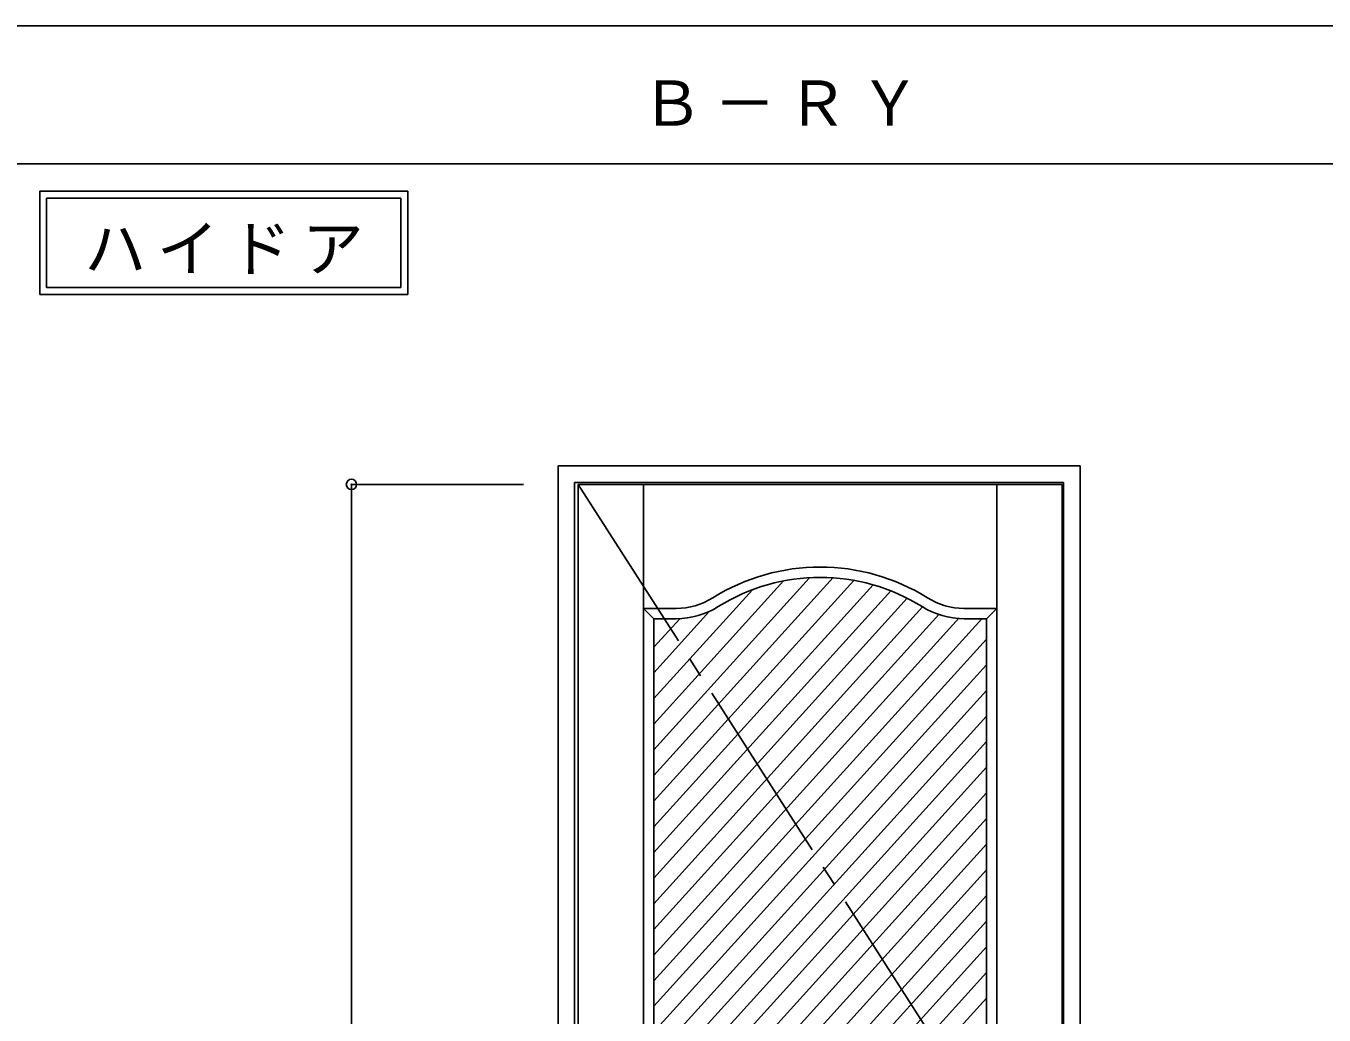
# Model space of a CAD drawing. Units: millimetres, scale not verified. Extents: x -6000 to 5700, y -4307 to 4175.
# Drawn here: x -1007 to 878, y -1252 to 184 of the extents above; entities that cross this region are included whole.
import ezdxf

# ---------------------------------------------------------------- set-up
doc = ezdxf.new("R2010")
doc.units = ezdxf.units.MM
doc.header["$LTSCALE"] = 30
doc.header["$PDMODE"] = 32
doc.header["$PDSIZE"] = 15
doc.linetypes.add('CHAIN2', pattern=[12, 9, -1, 1, -1])
for name, color, linetype in [('0-2_扉', 7, 'Continuous'), ('0-4_枠', 3, 'Continuous'), ('0-7', 7, 'CHAIN2'), ('0-A_文字', 7, 'Continuous'), ('0-B_寸法', 7, 'Continuous'), ('0-C_ハッチ', 4, 'Continuous'), ('F-1_枠', 6, 'Continuous')]:
    doc.layers.add(name, color=color, linetype=linetype)
doc.styles.add('ＭＳ ゴシック', font='')
doc.styles.get('ＭＳ ゴシック').set_extended_font_data('MS Gothic')

msp = doc.modelspace()

# ---------------------------------------------------------------- linework, layer by layer
at = {"layer": '0-2_扉'}
for p, q in [((-205.2, -481.25), (497.8, -481.25)), ((-205.2, -2676.25), (-205.2, -481.25)), ((-110.2, -1714.34), (-110.2, -481.25)), ((402.8, -2676.25), (402.8, -481.25)), ((497.8, -2676.25), (497.8, -481.25)), ((-110.2, -661.25), (-62.77, -661.25)), ((-110.2, -661.25), (-95.2, -676.25)), ((-95.2, -676.25), (-62.77, -676.25)), ((-95.2, -1707.79), (-95.2, -676.25)), ((355.02, -661.25), (402.8, -661.25)), ((355.41, -676.25), (387.8, -676.25)), ((387.8, -676.25), (402.8, -661.25)), ((387.8, -1861.25), (387.8, -676.25)), ((-95.01, -799.25), (-95.2, -799.25)), ((-95.01, -799.25), (-95.2, -799.25))]:
    msp.add_line(p, q, dxfattribs=at)
for centre, radius, start, end in [((146.3, -895.26), 294.01, 57.96451, 122.03549), ((146.3, -895.26), 279.01, 57.96451, 122.03549), ((-62.7, -561.25), 100, 270, 302.03549), ((-62.7, -561.25), 115, 270, 302.03549), ((355.3, -561.25), 115, 237.96451, 270.05614), ((355.3, -561.25), 100, 237.96451, 269.83906)]:
    msp.add_arc(centre, radius, start, end, dxfattribs=at)
at = {"layer": '0-4_枠'}
for p, q in [((-234.2, -454.25), (523.8, -454.25)), ((-234.2, -2701.25), (-234.2, -454.25)), ((523.8, -2701.25), (523.8, -454.25)), ((-210.2, -478.25), (499.8, -478.25)), ((-210.2, -2701.25), (-210.2, -478.25)), ((499.8, -2701.25), (499.8, -478.25))]:
    msp.add_line(p, q, dxfattribs=at)
at = {"layer": '0-7'}
msp.add_line((-205.2, -481.25), (497.8, -1578.75), dxfattribs=at)
at = {"layer": '0-A_文字'}
for p, q in [((-986.8, -55.5), (-986.8, -205.5)), ((-976.8, -65.5), (-462.47, -65.5)), ((-462.47, -65.5), (-462.47, -195.5)), ((-986.8, -205.5), (-452.47, -205.5))]:
    msp.add_line(p, q, dxfattribs=at)
for points in [[(-986.8, -55.5), (-452.47, -55.5), (-452.47, -205.5)], [(-976.8, -65.5), (-976.8, -195.5), (-462.47, -195.5)]]:
    msp.add_lwpolyline(points, dxfattribs=at)
at = {"layer": '0-B_寸法', "color": 4}
for q in [(-284.2, -481.25), (-534.2, -2676.25)]:
    msp.add_line((-534.2, -481.25), q, dxfattribs=at)
at = {"layer": '0-B_寸法'}
msp.add_point((-534.2, -481.25), dxfattribs=at)
at = {"layer": '0-C_ハッチ'}
for p, q in [((165.23, -616.39), (-95.2, -903.95)), ((130.56, -617.44), (-95.2, -866.71)), ((195.18, -620.56), (-95.2, -941.19)), ((93.3, -621.33), (-95.2, -829.46)), ((223.06, -627.02), (-95.2, -978.43)), ((47.95, -634.16), (-95.2, -792.22)), ((248.86, -635.78), (-95.2, -1015.68)), ((272.81, -646.58), (-95.2, -1052.92)), ((295.08, -659.22), (-95.2, -1090.16)), ((-14.17, -665.51), (-95.2, -754.98)), ((318.78, -670.3), (-95.2, -1127.4)), ((348.27, -674.98), (-95.2, -1164.65)), ((-57.63, -676.25), (-95.2, -717.74)), ((380.85, -676.25), (-95.2, -1201.89)), ((387.8, -705.82), (-95.2, -1239.13)), ((387.8, -743.06), (-95.2, -1276.37)), ((387.8, -780.3), (-95.2, -1313.62)), ((387.8, -817.54), (-95.2, -1350.86)), ((387.8, -854.79), (-95.2, -1388.1)), ((387.8, -892.03), (-95.2, -1425.34)), ((387.8, -929.27), (-95.2, -1462.58)), ((387.8, -966.51), (-95.2, -1499.83)), ((387.8, -1003.76), (-74, -1513.66)), ((387.8, -1041), (-46.33, -1520.35)), ((387.8, -1078.24), (-95.2, -1611.55)), ((387.8, -1115.48), (-95.2, -1648.8)), ((387.8, -1152.73), (-95.2, -1686.04)), ((387.8, -1189.97), (-74.83, -1700.79)), ((387.8, -1227.21), (-42.42, -1702.24))]:
    msp.add_line(p, q, dxfattribs=at)
at = {"layer": 'F-1_枠'}
for p, q in [((-6000, 184.5), (5690, 184.5)), ((-6000, -15.5), (5690, -15.5))]:
    msp.add_line(p, q, dxfattribs=at)

# ---------------------------------------------------------------- texts
at = {"layer": '0-A_文字', "char_height": 65.98, "attachment_point": 7, "style": 'ＭＳ ゴシック'}
for s, insert in [('\\T1.17;Ｂ－ＲＹ', (-113.5, 39.5)), ('\\T1.17;ハイドア', (-922.14, -175.5))]:
    msp.add_mtext(s, dxfattribs=dict(at, insert=insert))

doc.saveas('drawing.dxf')
